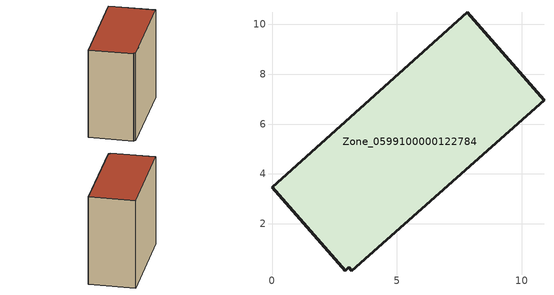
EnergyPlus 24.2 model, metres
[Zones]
Zone_0599100000122784
 floor ground (C_G): 7.82,10.48 10.9,6.95 3.19,0.13 3.07,0.27 2.94,0.12 0,3.47 z0
 wall outside (C_F): 10.9,6.95 7.82,10.48 0,3.47 2.94,0.12 3.07,0.27 3.19,0.13 10.9,6.95 z0:9.22
 roof outside (C_R): 0,3.47 2.94,0.12 3.07,0.27 3.19,0.13 10.9,6.95 7.82,10.48 z9.22
[BUILDING]
Pand.0599100000122784: North Axis=0; Terrain=City; Loads Convergence Tolerance Value=0.04; Temperature Convergence Tolerance Value=0.4; Solar Distribution=FullExterior; Maximum Number of Warmup Days=25; Minimum Number of Warmup Days=1
[Site:Location]
Rotterdam.The.Hague.AP_ZH_NLD Design_Conditions: Latitude=51.96; Longitude=4.45; Time Zone=1; Elevation=-4.5
[SITE:GROUNDTEMPERATURE:BUILDINGSURFACE]
18, 18, 18, 18, 18, 18, 18, 18, 18, 18, 18, 18
[MATERIAL] Thermal Absorptance=0.9; Solar Absorptance=0.7; Visible Absorptance=0.7
Name | Roughness | Thickness | Conductivity | Density | Specific Heat
G.TI.1946 | MediumSmooth | 0.15 | 1 | 540 | 1210
F.TI.1946 | Rough | 0.3 | 0.857143 | 1920 | 840
R.TI.1946 | MediumRough | 0.2 | 0.1 | 1500 | 1000
[CONSTRUCTION]
C_G: G.TI.1946
C_F: F.TI.1946
C_R: R.TI.1946
[ZONE]
Zone_0599100000122784: Type=1; Multiplier=1; Ceiling Height=Autocalculate; Volume=Autocalculate; Floor Area=autocalculate; Part of Total Floor Area=Yes
[ZONEINFILTRATION:DESIGNFLOWRATE]
Infil_Zone_0599100000122784: Zone or ZoneList or Space or SpaceList=Zone_0599100000122784; Schedule=AlwaysOn; Design Flow Rate Calculation Method=Flow/Area; Flow Rate per Floor Area=0.003; Constant Term Coefficient=1; Temperature Term Coefficient=0; Velocity Term Coefficient=0; Velocity Squared Term Coefficient=0
[HVACTEMPLATE:ZONE:IDEALLOADSAIRSYSTEM]
Zone_0599100000122784: Maximum Heating Supply Air Temperature=50; Minimum Cooling Supply Air Temperature=13; Maximum Heating Supply Air Humidity Ratio=0.0156; Minimum Cooling Supply Air Humidity Ratio=0.0077; Heating Limit=NoLimit; Cooling Limit=NoLimit; Dehumidification Control Type=ConstantSensibleHeatRatio; Cooling Sensible Heat Ratio=0.7; Dehumidification Setpoint=60; Humidification Control Type=None; Humidification Setpoint=30; Outdoor Air Method=None; Outdoor Air Flow Rate per Person=0.00944; Outdoor Air Flow Rate per Zone Floor Area=0; Outdoor Air Flow Rate per Zone=0; Demand Controlled Ventilation Type=None; Outdoor Air Economizer Type=NoEconomizer; Heat Recovery Type=None; Sensible Heat Recovery Effectiveness=0.7; Latent Heat Recovery Effectiveness=0.65
[ZONECONTROL:THERMOSTAT]
ThermostatControl_Zone_0599100000122784: Zone or ZoneList=Zone_0599100000122784; Control Type Schedule=DualSetpointControlType; Control 1=Thermostat_Zone_0599100000122784; Temperature Difference Between Cutout And Setpoint=0
[THERMOSTATSETPOINT:DUALSETPOINT]
Thermostat_Zone_0599100000122784: Heating Setpoint Temperature Schedule=HeatingSetpoint_Zone_0599100000122784; Cooling Setpoint Temperature Schedule=CoolingSetpoint_Zone_0599100000122784
[SCHEDULE:COMPACT]
HeatingSetpoint_Zone_0599100000122784: Through: 12/31, For: AllDays, Until: 24:00, 21
CoolingSetpoint_Zone_0599100000122784: Through: 12/31, For: AllDays, Until: 24:00, 24
DualSetpointControlType: Through: 12/31, For: AllDays, Until: 24:00, 4
AlwaysOn: Through: 12/31, For: AllDays, Until: 24:00, 1
